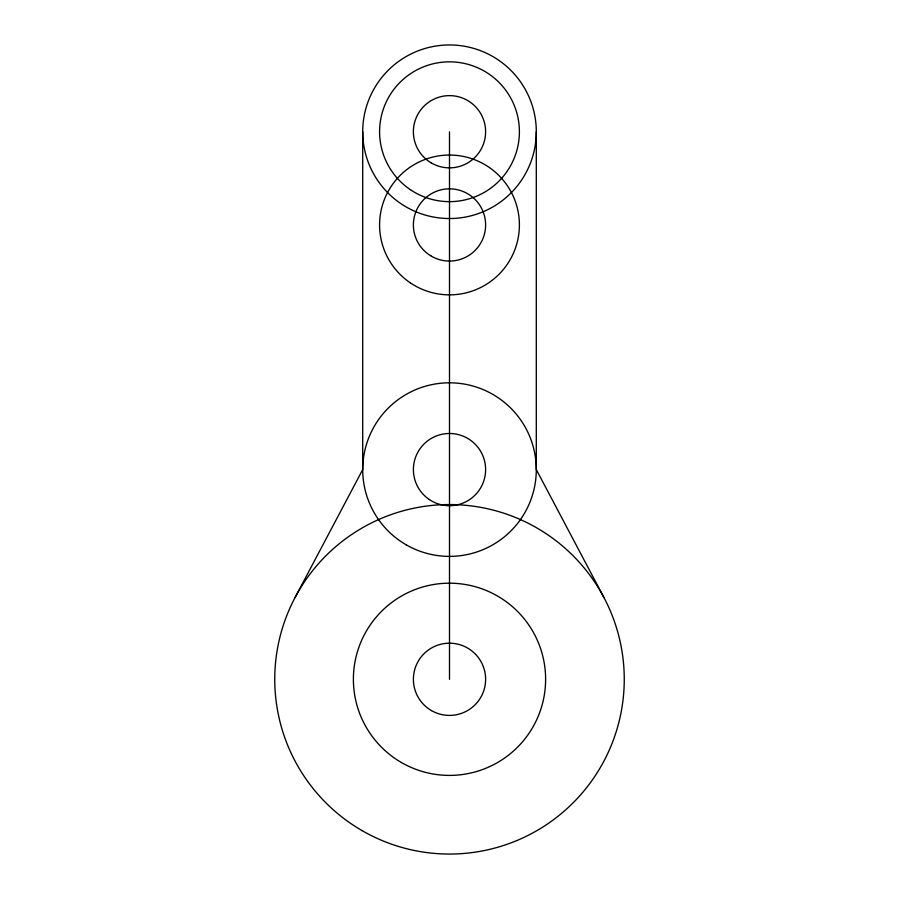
<?xml version="1.0" encoding="UTF-8"?>
<svg xmlns="http://www.w3.org/2000/svg" width="899" height="899" viewBox="0 0 899 899"><rect width="100%" height="100%" fill="white"/><g stroke="black" fill="none" stroke-linecap="round" stroke-linejoin="round"><path stroke-width="1.35" d="M295.018 597.61L362.702 469.593L362.702 131.748M603.982 597.61L536.298 469.593L536.298 131.748A86.798 86.798 0 0 0 406.101 56.581A86.798 86.798 0 0 0 406.101 206.905A86.798 86.798 0 0 0 536.298 131.748M449.5 131.748L449.5 679.296M431.441 163.022A36.117 36.117 0 0 0 485.617 131.748A36.117 36.117 0 0 0 431.441 100.463A36.117 36.117 0 0 0 431.441 163.022M431.441 256.226A36.117 36.117 0 0 0 485.617 224.941A36.117 36.117 0 0 0 431.441 193.667A36.117 36.117 0 0 0 431.441 256.226M362.128 830.642A174.754 174.754 0 0 0 624.254 679.296A174.754 174.754 0 0 0 362.128 527.96A174.754 174.754 0 0 0 362.128 830.642M406.101 544.76A86.798 86.798 0 0 0 536.298 469.593A86.798 86.798 0 0 0 406.101 394.436A86.798 86.798 0 0 0 406.101 544.76M429.261 499.507A36.117 36.117 0 0 0 485.527 472.177A36.117 36.117 0 0 0 433.723 437.116A36.117 36.117 0 0 0 429.261 499.507M431.441 710.57A36.117 36.117 0 0 0 485.617 679.296A36.117 36.117 0 0 0 431.441 648.022A36.117 36.117 0 0 0 431.441 710.57M401.448 762.532A96.114 96.114 0 0 0 545.614 679.296A96.114 96.114 0 0 0 401.448 596.059A96.114 96.114 0 0 0 401.448 762.532M410.315 282.837A69.897 69.897 0 0 0 519.217 229.93A69.897 69.897 0 0 0 418.956 162.067A69.897 69.897 0 0 0 410.315 282.837M410.315 189.633A69.897 69.897 0 0 0 519.217 136.727A69.897 69.897 0 0 0 418.956 68.863A69.897 69.897 0 0 0 410.315 189.633"/></g></svg>
